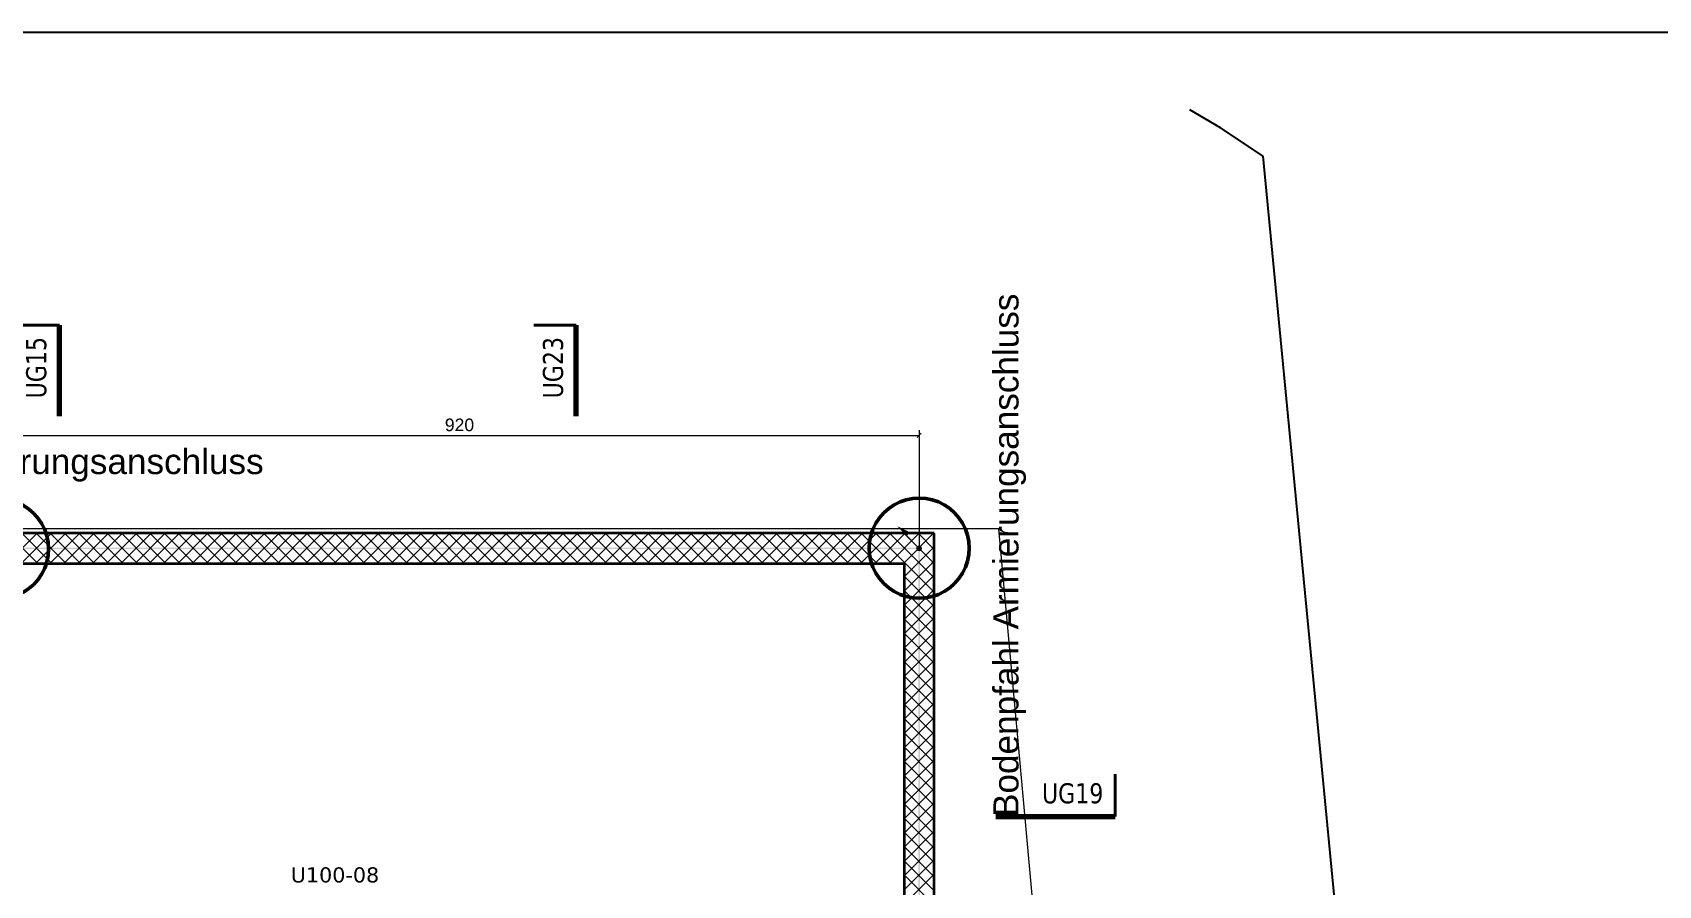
# Model space of a CAD drawing. Extents: x -1132 to 613, y -233 to 616.
# Drawn here: x -128.1 to 195.2, y 446 to 615.5 of the extents above; entities that cross this region are included whole.
import ezdxf
from ezdxf.lldxf.tags import DXFTag

# ---------------------------------------------------------------- set-up
doc = ezdxf.new("R2010")
doc.units = 0
doc.layers.get('0').update_dxf_attribs({"lineweight": 13})
for name, color, linetype, lineweight in [('A-AREA-____-IDEN', 7, 'Continuous', 5), ('A-WALL-____-MCUT', 7, 'Continuous', 35), ('A-WALL-____-PATT', 7, 'Continuous', 35)]:
    doc.layers.add(name, color=color, linetype=linetype, lineweight=lineweight)
for name, color, linetype, lineweight, true_color in [('A-DETL-____-OTLN', 5, 'Continuous', 9, 0x0000ff), ('C-PROP-LINE-OTLN', 7, '_Grundgrenze_', 25, 0x800000), ('EL01_VVV_Mass Blitzschutz', 3, 'Continuous', 13, 0x00ff00), ('EL01_WAN_Blitzschutz Text', 1, 'Continuous', 13, 0xff0000), ('EL01_WAN_Leitung_Potentialausgleich', 1, 'fein_strichliert', 13, 0xff0000), ('G-____-____-SYMB', 7, 'Strichpunkt - Weit', 5, 0x008080)]:
    doc.layers.add(name, color=color, linetype=linetype, lineweight=lineweight, true_color=true_color)
doc.styles.get("Standard").update_dxf_attribs({"font": 'arial.ttf'})
tags = doc.linetypes.add('_Grundgrenze_', pattern=[0.45, 0.2, -0.05, 0.05, -0.05, 0.05, -0.05]).pattern_tags.tags
tags[14:15] = [DXFTag(74, 4), DXFTag(75, 0), DXFTag(340, '0'), DXFTag(46, 1.0), DXFTag(50, 0.0), DXFTag(44, 0.0), DXFTag(45, 0.0)]
tags[12:13] = [DXFTag(74, 4), DXFTag(75, 0), DXFTag(340, '0'), DXFTag(46, 1.0), DXFTag(50, 0.0), DXFTag(44, 0.0), DXFTag(45, 0.0)]
tags[10:11] = [DXFTag(74, 4), DXFTag(75, 0), DXFTag(340, '0'), DXFTag(46, 1.0), DXFTag(50, 0.0), DXFTag(44, 0.0), DXFTag(45, 0.0)]
tags[8:9] = [DXFTag(74, 4), DXFTag(75, 0), DXFTag(340, '0'), DXFTag(46, 1.0), DXFTag(50, 0.0), DXFTag(44, 0.0), DXFTag(45, 0.0)]
tags[6:7] = [DXFTag(74, 4), DXFTag(75, 0), DXFTag(340, '0'), DXFTag(46, 1.0), DXFTag(50, 0.0), DXFTag(44, 0.0), DXFTag(45, 0.0)]
tags[4:5] = [DXFTag(74, 4), DXFTag(75, 0), DXFTag(340, '0'), DXFTag(46, 1.0), DXFTag(50, 0.0), DXFTag(44, 0.0), DXFTag(45, 0.0)]
tags = doc.linetypes.add('_Schnittlinie_', pattern=[0.3, 0.15, -0.05, 0.05, -0.05]).pattern_tags.tags
tags[10:11] = [DXFTag(74, 4), DXFTag(75, 0), DXFTag(340, '0'), DXFTag(46, 1.0), DXFTag(50, 0.0), DXFTag(44, 0.0), DXFTag(45, 0.0)]
tags[8:9] = [DXFTag(74, 4), DXFTag(75, 0), DXFTag(340, '0'), DXFTag(46, 1.0), DXFTag(50, 0.0), DXFTag(44, 0.0), DXFTag(45, 0.0)]
tags[6:7] = [DXFTag(74, 4), DXFTag(75, 0), DXFTag(340, '0'), DXFTag(46, 1.0), DXFTag(50, 0.0), DXFTag(44, 0.0), DXFTag(45, 0.0)]
tags[4:5] = [DXFTag(74, 4), DXFTag(75, 0), DXFTag(340, '0'), DXFTag(46, 1.0), DXFTag(50, 0.0), DXFTag(44, 0.0), DXFTag(45, 0.0)]
tags = doc.linetypes.add('_Strichliert - Fein_', pattern=[0.15, 0.1, -0.05]).pattern_tags.tags
tags[6:7] = [DXFTag(74, 4), DXFTag(75, 0), DXFTag(340, '0'), DXFTag(46, 1.0), DXFTag(50, 0.0), DXFTag(44, 0.0), DXFTag(45, 0.0)]
tags[4:5] = [DXFTag(74, 4), DXFTag(75, 0), DXFTag(340, '0'), DXFTag(46, 1.0), DXFTag(50, 0.0), DXFTag(44, 0.0), DXFTag(45, 0.0)]
tags = doc.linetypes.add('fein_strichliert', pattern=[4, 1, -2, 1]).pattern_tags.tags
tags[8:9] = [DXFTag(74, 4), DXFTag(75, 0), DXFTag(340, '0'), DXFTag(46, 0.0), DXFTag(50, 0.0), DXFTag(44, 0.0), DXFTag(45, 0.0)]
tags[6:7] = [DXFTag(74, 4), DXFTag(75, 0), DXFTag(340, '0'), DXFTag(46, 0.0), DXFTag(50, 0.0), DXFTag(44, 0.0), DXFTag(45, 0.0)]
tags[4:5] = [DXFTag(74, 4), DXFTag(75, 0), DXFTag(340, '0'), DXFTag(46, 0.0), DXFTag(50, 0.0), DXFTag(44, 0.0), DXFTag(45, 0.0)]
tags = doc.linetypes.add('Strichpunkt - Weit', pattern=[0.5, 0.2, -0.15, 0, -0.15]).pattern_tags.tags
tags[10:11] = [DXFTag(74, 4), DXFTag(75, 0), DXFTag(340, '0'), DXFTag(46, 1.0), DXFTag(50, 0.0), DXFTag(44, 0.0), DXFTag(45, 0.0)]
tags[8:9] = [DXFTag(74, 4), DXFTag(75, 0), DXFTag(340, '0'), DXFTag(46, 1.0), DXFTag(50, 0.0), DXFTag(44, 0.0), DXFTag(45, 0.0)]
tags[6:7] = [DXFTag(74, 4), DXFTag(75, 0), DXFTag(340, '0'), DXFTag(46, 1.0), DXFTag(50, 0.0), DXFTag(44, 0.0), DXFTag(45, 0.0)]
tags[4:5] = [DXFTag(74, 4), DXFTag(75, 0), DXFTag(340, '0'), DXFTag(46, 1.0), DXFTag(50, 0.0), DXFTag(44, 0.0), DXFTag(45, 0.0)]

# ---------------------------------------------------------------- blocks, each defined once
blk = doc.blocks.new('Referenz-A0UJ2EK7XE', base_point=(-1124.08, -162.87))
at = {"layer": 'A-DETL-____-OTLN', "color": 0, "linetype": '_Strichliert - Fein_', "ltscale": 0.13}
for p, q in [((64.01, 516.86), (-1115.8, 516.86)), ((81.42, 325.56), (64.01, 516.86))]:
    blk.add_line(p, q, dxfattribs=at)
at = {"layer": 'A-WALL-____-MCUT', "color": 0, "linetype": 'Continuous', "ltscale": 0.35}
for p, q in [((51.19, 515.98), (-1115.8, 515.98)), ((51.19, -159.1), (51.19, 515.98)), ((-132.41, 509.98), (45.19, 509.98)), ((45.19, 509.98), (45.19, 358.68))]:
    blk.add_line(p, q, dxfattribs=at)
at = {"layer": 'A-WALL-____-PATT', "color": 0, "linetype": 'Continuous', "lineweight": 9, "ltscale": 0.13}
for p, q in [((-133.14, 509.98), (-127.14, 515.98)), ((-127.04, 509.98), (-133.04, 515.98)), ((-130.31, 509.98), (-124.31, 515.98)), ((-124.21, 509.98), (-130.21, 515.98)), ((-127.49, 509.98), (-121.49, 515.98)), ((-121.38, 509.98), (-127.38, 515.98)), ((-124.66, 509.98), (-118.66, 515.98)), ((-118.55, 509.98), (-124.55, 515.98)), ((-121.83, 509.98), (-115.83, 515.98)), ((-115.73, 509.98), (-121.73, 515.98)), ((-119, 509.98), (-113, 515.98)), ((-112.9, 509.98), (-118.9, 515.98)), ((-116.17, 509.98), (-110.17, 515.98)), ((-110.07, 509.98), (-116.07, 515.98)), ((-113.34, 509.98), (-107.34, 515.98)), ((-107.24, 509.98), (-113.24, 515.98)), ((-110.52, 509.98), (-104.52, 515.98)), ((-104.41, 509.98), (-110.41, 515.98)), ((-107.69, 509.98), (-101.69, 515.98)), ((-101.58, 509.98), (-107.58, 515.98)), ((-104.86, 509.98), (-98.86, 515.98)), ((-98.76, 509.98), (-104.76, 515.98)), ((-102.03, 509.98), (-96.03, 515.98)), ((-95.93, 509.98), (-101.93, 515.98)), ((-99.2, 509.98), (-93.2, 515.98)), ((-93.1, 509.98), (-99.1, 515.98)), ((-96.37, 509.98), (-90.37, 515.98)), ((-90.27, 509.98), (-96.27, 515.98)), ((-93.54, 509.98), (-87.54, 515.98)), ((-87.44, 509.98), (-93.44, 515.98)), ((-90.72, 509.98), (-84.72, 515.98)), ((-84.61, 509.98), (-90.61, 515.98)), ((-87.89, 509.98), (-81.89, 515.98)), ((-81.79, 509.98), (-87.79, 515.98)), ((-85.06, 509.98), (-79.06, 515.98)), ((-78.96, 509.98), (-84.96, 515.98)), ((-82.23, 509.98), (-76.23, 515.98)), ((-76.13, 509.98), (-82.13, 515.98)), ((-79.4, 509.98), (-73.4, 515.98)), ((-73.3, 509.98), (-79.3, 515.98)), ((-76.57, 509.98), (-70.57, 515.98)), ((-70.47, 509.98), (-76.47, 515.98)), ((-73.75, 509.98), (-67.75, 515.98)), ((-67.64, 509.98), (-73.64, 515.98)), ((-70.92, 509.98), (-64.92, 515.98)), ((-64.81, 509.98), (-70.81, 515.98)), ((-68.09, 509.98), (-62.09, 515.98)), ((-61.99, 509.98), (-67.99, 515.98)), ((-65.26, 509.98), (-59.26, 515.98)), ((-59.16, 509.98), (-65.16, 515.98)), ((-62.43, 509.98), (-56.43, 515.98)), ((-56.33, 509.98), (-62.33, 515.98)), ((-59.6, 509.98), (-53.6, 515.98)), ((-53.5, 509.98), (-59.5, 515.98)), ((-56.78, 509.98), (-50.78, 515.98)), ((-50.67, 509.98), (-56.67, 515.98)), ((-53.95, 509.98), (-47.95, 515.98)), ((-47.84, 509.98), (-53.84, 515.98)), ((-51.12, 509.98), (-45.12, 515.98)), ((-45.02, 509.98), (-51.02, 515.98)), ((-48.29, 509.98), (-42.29, 515.98)), ((-42.19, 509.98), (-48.19, 515.98)), ((-45.46, 509.98), (-39.46, 515.98)), ((-39.36, 509.98), (-45.36, 515.98)), ((-42.63, 509.98), (-36.63, 515.98)), ((-36.53, 509.98), (-42.53, 515.98)), ((-39.8, 509.98), (-33.8, 515.98)), ((-33.7, 509.98), (-39.7, 515.98)), ((-36.98, 509.98), (-30.98, 515.98)), ((-30.87, 509.98), (-36.87, 515.98)), ((-34.15, 509.98), (-28.15, 515.98)), ((-28.05, 509.98), (-34.05, 515.98)), ((-31.32, 509.98), (-25.32, 515.98)), ((-25.22, 509.98), (-31.22, 515.98)), ((-28.49, 509.98), (-22.49, 515.98)), ((-22.39, 509.98), (-28.39, 515.98)), ((-25.66, 509.98), (-19.66, 515.98)), ((-19.56, 509.98), (-25.56, 515.98)), ((-22.83, 509.98), (-16.83, 515.98)), ((-16.73, 509.98), (-22.73, 515.98)), ((-20.01, 509.98), (-14.01, 515.98)), ((-13.9, 509.98), (-19.9, 515.98)), ((-17.18, 509.98), (-11.18, 515.98)), ((-11.07, 509.98), (-17.07, 515.98)), ((-14.35, 509.98), (-8.35, 515.98)), ((-8.25, 509.98), (-14.25, 515.98)), ((-11.52, 509.98), (-5.52, 515.98)), ((-5.42, 509.98), (-11.42, 515.98)), ((-8.69, 509.98), (-2.69, 515.98)), ((-2.59, 509.98), (-8.59, 515.98)), ((-5.86, 509.98), (0.14, 515.98)), ((0.24, 509.98), (-5.76, 515.98)), ((-3.03, 509.98), (2.97, 515.98)), ((3.07, 509.98), (-2.93, 515.98)), ((-0.21, 509.98), (5.79, 515.98)), ((5.9, 509.98), (-0.1, 515.98)), ((2.62, 509.98), (8.62, 515.98)), ((8.72, 509.98), (2.72, 515.98)), ((5.45, 509.98), (11.45, 515.98)), ((11.55, 509.98), (5.55, 515.98)), ((8.28, 509.98), (14.28, 515.98)), ((14.38, 509.98), (8.38, 515.98)), ((11.11, 509.98), (17.11, 515.98)), ((17.21, 509.98), (11.21, 515.98)), ((13.94, 509.98), (19.94, 515.98)), ((20.04, 509.98), (14.04, 515.98)), ((16.76, 509.98), (22.76, 515.98)), ((22.87, 509.98), (16.87, 515.98)), ((19.59, 509.98), (25.59, 515.98)), ((25.69, 509.98), (19.69, 515.98)), ((22.42, 509.98), (28.42, 515.98)), ((28.52, 509.98), (22.52, 515.98)), ((25.25, 509.98), (31.25, 515.98)), ((31.35, 509.98), (25.35, 515.98)), ((28.08, 509.98), (34.08, 515.98)), ((34.18, 509.98), (28.18, 515.98)), ((30.91, 509.98), (36.91, 515.98)), ((37.01, 509.98), (31.01, 515.98)), ((33.73, 509.98), (39.73, 515.98)), ((39.84, 509.98), (33.84, 515.98)), ((36.56, 509.98), (42.56, 515.98)), ((42.67, 509.98), (36.67, 515.98)), ((39.39, 509.98), (45.39, 515.98)), ((45.49, 509.98), (39.49, 515.98)), ((42.22, 509.98), (48.22, 515.98)), ((48.32, 509.98), (42.32, 515.98)), ((45.05, 509.98), (51.05, 515.98)), ((51.15, 509.98), (45.15, 515.98)), ((51.19, 512.76), (47.98, 515.98)), ((51.19, 515.59), (50.81, 515.98)), ((47.88, 509.98), (51.19, 513.3)), ((45.19, 507.3), (47.88, 509.98)), ((45.19, 504.47), (50.71, 509.98)), ((45.19, 501.64), (51.19, 507.64)), ((51.19, 504.28), (45.49, 509.98)), ((51.19, 507.11), (48.32, 509.98)), ((50.71, 509.98), (51.19, 510.47)), ((51.19, 509.94), (51.15, 509.98)), ((51.19, 501.45), (45.19, 507.45)), ((45.19, 498.81), (51.19, 504.81)), ((51.19, 498.62), (45.19, 504.62)), ((45.19, 495.98), (51.19, 501.98)), ((51.19, 495.79), (45.19, 501.79)), ((45.19, 493.15), (51.19, 499.15)), ((51.19, 492.96), (45.19, 498.96)), ((45.19, 490.32), (51.19, 496.32)), ((51.19, 490.14), (45.19, 496.14)), ((45.19, 487.5), (51.19, 493.5)), ((51.19, 487.31), (45.19, 493.31)), ((45.19, 484.67), (51.19, 490.67)), ((51.19, 484.48), (45.19, 490.48)), ((45.19, 481.84), (51.19, 487.84)), ((51.19, 481.65), (45.19, 487.65)), ((45.19, 479.01), (51.19, 485.01)), ((51.19, 478.82), (45.19, 484.82)), ((45.19, 476.18), (51.19, 482.18)), ((51.19, 475.99), (45.19, 481.99)), ((45.19, 473.35), (51.19, 479.35)), ((51.19, 473.17), (45.19, 479.17)), ((45.19, 470.53), (51.19, 476.53)), ((51.19, 470.34), (45.19, 476.34)), ((45.19, 467.7), (51.19, 473.7)), ((51.19, 467.51), (45.19, 473.51)), ((45.19, 464.87), (51.19, 470.87)), ((51.19, 464.68), (45.19, 470.68)), ((45.19, 462.04), (51.19, 468.04)), ((51.19, 461.85), (45.19, 467.85)), ((45.19, 459.21), (51.19, 465.21)), ((51.19, 459.02), (45.19, 465.02)), ((45.19, 456.38), (51.19, 462.38)), ((51.19, 456.19), (45.19, 462.19)), ((45.19, 453.56), (51.19, 459.56)), ((51.19, 453.37), (45.19, 459.37)), ((45.19, 450.73), (51.19, 456.73)), ((51.19, 450.54), (45.19, 456.54)), ((45.19, 447.9), (51.19, 453.9)), ((51.19, 447.71), (45.19, 453.71)), ((45.19, 445.07), (51.19, 451.07)), ((51.19, 444.88), (45.19, 450.88)), ((45.19, 442.24), (51.19, 448.24)), ((51.19, 442.05), (45.19, 448.05))]:
    blk.add_line(p, q, dxfattribs=at)
at = {"layer": 'C-PROP-LINE-OTLN', "color": 0, "linetype": '_Grundgrenze_', "lineweight": -2, "ltscale": 0.25}
for p, q in [((108.13, 596.56), (102.01, 600.16)), ((116.59, 590.98), (108.13, 596.56)), ((138.4, 364.52), (116.59, 590.98))]:
    blk.add_line(p, q, dxfattribs=at)
at = {"layer": 'G-____-____-SYMB', "color": 0, "linetype": 'Continuous', "lineweight": 40, "ltscale": 0.4}
for p, q in [((-131.17, 557.33), (-122.74, 557.33)), ((-28.43, 557.33), (-20, 557.33)), ((87.14, 468.1), (87.14, 459.68))]:
    blk.add_line(p, q, dxfattribs=at)
at = {"layer": 'G-____-____-SYMB', "color": 0, "linetype": '_Schnittlinie_', "lineweight": 70, "ltscale": 0.7}
for p, q in [((-122.74, 539.29), (-122.74, 557.33)), ((-20, 539.29), (-20, 557.33)), ((63.45, 459.68), (87.14, 459.68))]:
    blk.add_line(p, q, dxfattribs=at)
at = {"layer": 'A-AREA-____-IDEN', "color": 0, "linetype": 'Continuous', "ltscale": 0.13, "insert": (-76.74, 449.57), "char_height": 3, "attachment_point": 1}
blk.add_mtext('{\\fVerdana;U100-08}', dxfattribs=at)
at = {"layer": 'G-____-____-SYMB', "color": 0, "linetype": 'Continuous', "ltscale": 0.13, "char_height": 4, "attachment_point": 1, "rotation": 90}
for s, insert in [('{\\W0.8;\\fVerdana;UG15}', (-129.35, 542.8)), ('{\\W0.8;\\fVerdana;UG23}', (-26.61, 542.8))]:
    blk.add_mtext(s, dxfattribs=dict(at, insert=insert))
at = {"layer": 'G-____-____-SYMB', "color": 0, "linetype": 'Continuous', "ltscale": 0.13, "insert": (72.61, 466.29), "char_height": 4, "attachment_point": 1}
blk.add_mtext('{\\W0.8;\\fVerdana;UG19}', dxfattribs=at)
blk = doc.blocks.new('Bauteilbeschriftung-A0UJ2EKNXE', base_point=(-186.18, 527.75))
at = {"color": 0, "linetype": 'ByBlock', "lineweight": -2, "ltscale": 0.13, "insert": (-186.18, 532.75), "char_height": 5, "attachment_point": 1}
blk.add_mtext('{\\fArial;Bodenpfahl Armierungsanschluss }', dxfattribs=at)
blk = doc.blocks.new('Steigleitung_nach oben-A0UJ2EL3XE', base_point=(43.74, 512.42))
at = {"color": 0, "linetype": 'ByBlock', "lineweight": -2, "ltscale": 0.13}
blk.add_line((45.71, 515.45), (47.79, 513.37), dxfattribs=at)
for points in [[(46.41, 516.16), (45, 516.16), (43.74, 517.42)], [(45.71, 515.45), (46.41, 516.16), (45, 516.16)], [(48.74, 512.98), (47.62, 512.98), (48.72, 513.12)], [(47.62, 512.98), (48.72, 513.12), (47.64, 513.12)], [(47.64, 512.83), (48.74, 512.98), (47.62, 512.98)], [(48.72, 513.12), (47.64, 513.12), (48.67, 513.26)], [(47.64, 513.12), (48.67, 513.26), (47.7, 513.26)], [(48.72, 512.83), (47.64, 512.83), (48.74, 512.98)], [(47.7, 512.7), (48.72, 512.83), (47.64, 512.83)], [(48.67, 513.26), (47.7, 513.26), (48.58, 513.37)], [(47.7, 513.26), (48.58, 513.37), (47.79, 513.37)], [(48.67, 512.7), (47.7, 512.7), (48.72, 512.83)], [(47.79, 512.58), (48.67, 512.7), (47.7, 512.7)], [(48.58, 513.37), (47.79, 513.37), (48.46, 513.46)], [(47.79, 513.37), (48.46, 513.46), (47.9, 513.46)], [(48.58, 513.37), (47.79, 513.37), (48.58, 513.37)], [(47.79, 513.37), (48.58, 513.37), (47.79, 513.37)], [(48.58, 512.58), (47.79, 512.58), (48.67, 512.7)], [(47.9, 512.49), (48.58, 512.58), (47.79, 512.58)], [(48.46, 513.46), (47.9, 513.46), (48.33, 513.52)], [(47.9, 513.46), (48.33, 513.52), (48.04, 513.52)], [(48.46, 512.49), (47.9, 512.49), (48.58, 512.58)], [(48.04, 512.44), (48.46, 512.49), (47.9, 512.49)], [(48.33, 513.52), (48.04, 513.52), (48.18, 513.54)], [(48.33, 512.44), (48.04, 512.44), (48.46, 512.49)], [(48.18, 512.42), (48.33, 512.44), (48.04, 512.44)]]:
    blk.add_solid(points, dxfattribs=at)
blk = doc.blocks.new('Maß-A0UJ2EL7XE', base_point=(-135.32, 512.98))
at = {"color": 0, "lineweight": -2}
for p, q in [((-134.49, 535.86), (-135.32, 535.03)), ((-134.9, 536.45), (-134.9, 512.98)), ((-134.9, 535.45), (48.2, 535.45)), ((48.61, 535.86), (47.78, 535.03)), ((48.2, 536.45), (48.2, 512.98))]:
    blk.add_line(p, q, dxfattribs=at)
at = {"color": 0, "lineweight": -2, "insert": (-46.11, 538.78), "char_height": 2.5, "attachment_point": 1}
blk.add_mtext('{\\fArial;920}', dxfattribs=at)
blk = doc.blocks.new('Kreis-A0UJ2EM1XE', base_point=(38.24, 503.07))
at = {"color": 0, "linetype": 'ByBlock', "lineweight": -2, "ltscale": 0.5}
for p, q in [((42.14, 520.92), (41.16, 520.06)), ((43.22, 521.64), (42.14, 520.92)), ((44.39, 522.22), (43.22, 521.64)), ((45.62, 522.64), (44.39, 522.22)), ((46.9, 522.89), (45.62, 522.64)), ((48.2, 522.98), (46.9, 522.89)), ((49.5, 522.89), (48.2, 522.98)), ((50.77, 522.64), (49.5, 522.89)), ((52.01, 522.22), (50.77, 522.64)), ((53.17, 521.64), (52.01, 522.22)), ((54.26, 520.92), (53.17, 521.64)), ((55.23, 520.06), (54.26, 520.92)), ((39.58, 518), (39, 516.83)), ((40.3, 519.08), (39.58, 518)), ((41.16, 520.06), (40.3, 519.08)), ((56.09, 519.08), (55.23, 520.06)), ((56.82, 518), (56.09, 519.08)), ((57.39, 516.83), (56.82, 518)), ((38.33, 514.32), (38.24, 513.02)), ((38.58, 515.6), (38.33, 514.32)), ((39, 516.83), (38.58, 515.6)), ((57.81, 515.6), (57.39, 516.83)), ((58.06, 514.32), (57.81, 515.6)), ((58.15, 513.02), (58.06, 514.32)), ((38.24, 513.02), (38.33, 511.73)), ((38.33, 511.73), (38.58, 510.45)), ((57.81, 510.45), (58.06, 511.73)), ((58.06, 511.73), (58.15, 513.02)), ((38.58, 510.45), (39, 509.22)), ((39, 509.22), (39.58, 508.05)), ((39.58, 508.05), (40.3, 506.97)), ((56.09, 506.97), (56.82, 508.05)), ((56.82, 508.05), (57.39, 509.22)), ((57.39, 509.22), (57.81, 510.45)), ((40.3, 506.97), (41.16, 505.99)), ((41.16, 505.99), (42.14, 505.13)), ((42.14, 505.13), (43.22, 504.4)), ((43.22, 504.4), (44.39, 503.83)), ((52.01, 503.83), (53.17, 504.4)), ((53.17, 504.4), (54.26, 505.13)), ((54.26, 505.13), (55.23, 505.99)), ((55.23, 505.99), (56.09, 506.97)), ((44.39, 503.83), (45.62, 503.41)), ((45.62, 503.41), (46.9, 503.16)), ((46.9, 503.16), (48.2, 503.07)), ((48.2, 503.07), (49.5, 503.16)), ((49.5, 503.16), (50.77, 503.41)), ((50.77, 503.41), (52.01, 503.83))]:
    blk.add_line(p, q, dxfattribs=at)
blk = doc.blocks.new('Kreis-A0UJ2EMJXE', base_point=(-144.81, 502.91))
at = {"color": 0, "linetype": 'ByBlock', "lineweight": -2, "ltscale": 0.5}
for p, q in [((-140.92, 520.76), (-141.9, 519.91)), ((-139.83, 521.49), (-140.92, 520.76)), ((-138.67, 522.06), (-139.83, 521.49)), ((-137.43, 522.48), (-138.67, 522.06)), ((-136.16, 522.74), (-137.43, 522.48)), ((-134.86, 522.82), (-136.16, 522.74)), ((-133.56, 522.74), (-134.86, 522.82)), ((-132.28, 522.48), (-133.56, 522.74)), ((-131.05, 522.06), (-132.28, 522.48)), ((-129.88, 521.49), (-131.05, 522.06)), ((-128.8, 520.76), (-129.88, 521.49)), ((-127.82, 519.91), (-128.8, 520.76)), ((-143.48, 517.84), (-144.05, 516.68)), ((-142.75, 518.93), (-143.48, 517.84)), ((-141.9, 519.91), (-142.75, 518.93)), ((-126.96, 518.93), (-127.82, 519.91)), ((-126.24, 517.84), (-126.96, 518.93)), ((-125.66, 516.68), (-126.24, 517.84)), ((-144.73, 514.17), (-144.81, 512.87)), ((-144.47, 515.44), (-144.73, 514.17)), ((-144.05, 516.68), (-144.47, 515.44)), ((-125.24, 515.44), (-125.66, 516.68)), ((-124.99, 514.17), (-125.24, 515.44)), ((-124.9, 512.87), (-124.99, 514.17)), ((-144.81, 512.87), (-144.73, 511.57)), ((-144.73, 511.57), (-144.47, 510.29)), ((-125.24, 510.29), (-124.99, 511.57)), ((-124.99, 511.57), (-124.9, 512.87)), ((-144.47, 510.29), (-144.05, 509.06)), ((-144.05, 509.06), (-143.48, 507.89)), ((-143.48, 507.89), (-142.75, 506.81)), ((-126.96, 506.81), (-126.24, 507.89)), ((-126.24, 507.89), (-125.66, 509.06)), ((-125.66, 509.06), (-125.24, 510.29)), ((-142.75, 506.81), (-141.9, 505.83)), ((-141.9, 505.83), (-140.92, 504.97)), ((-140.92, 504.97), (-139.83, 504.25)), ((-129.88, 504.25), (-128.8, 504.97)), ((-128.8, 504.97), (-127.82, 505.83)), ((-127.82, 505.83), (-126.96, 506.81)), ((-139.83, 504.25), (-138.67, 503.67)), ((-138.67, 503.67), (-137.43, 503.25)), ((-137.43, 503.25), (-136.16, 503)), ((-136.16, 503), (-134.86, 502.91)), ((-134.86, 502.91), (-133.56, 503)), ((-133.56, 503), (-132.28, 503.25)), ((-132.28, 503.25), (-131.05, 503.67)), ((-131.05, 503.67), (-129.88, 504.25))]:
    blk.add_line(p, q, dxfattribs=at)
blk = doc.blocks.new('Polylinie-A0UJ2EQ9XE', base_point=(-1861.48, -463.72))
at = {"color": 0, "linetype": 'ByBlock', "lineweight": -2, "ltscale": 0.13}
for points in [[(-1115.8, 512.83), (48.05, 512.83), (-1115.8, 513.13)], [(48.05, 512.83), (-1115.8, 513.13), (48.35, 513.13)], [(48.05, 512.83), (48.35, 512.83), (48.35, 513.13)], [(48.05, -159.1), (48.35, -159.1), (48.05, 512.83)], [(48.35, -159.1), (48.05, 512.83), (48.35, 512.83)]]:
    blk.add_solid(points, dxfattribs=at)
blk = doc.blocks.new('Bauteilbeschriftung-A0UJ2EQZXE', base_point=(62.94, 459.58))
at = {"color": 0, "linetype": 'ByBlock', "lineweight": -2, "ltscale": 0.13, "insert": (62.94, 459.58), "char_height": 5, "attachment_point": 1, "rotation": 90}
blk.add_mtext('{\\fArial;Bodenpfahl Armierungsanschluss }', dxfattribs=at)

msp = doc.modelspace()

# ---------------------------------------------------------------- linework, layer by layer
at = {"color": 0, "linetype": 'ByBlock', "lineweight": -2, "ltscale": 0.13}
msp.add_line((607.58, 615.53), (-1132.42, 615.53), dxfattribs=at)

# ---------------------------------------------------------------- block references
at = {"color": 9, "lineweight": 25, "ltscale": 0.25, "true_color": 0xc0c0c0}
msp.add_blockref('Referenz-A0UJ2EK7XE', (-1124.08, -162.87), dxfattribs=at)
at = {"layer": 'EL01_VVV_Mass Blitzschutz', "linetype": 'Continuous', "ltscale": 0.13}
msp.add_blockref('Maß-A0UJ2EL7XE', (-135.32, 512.98), dxfattribs=at)
at = {"layer": 'EL01_WAN_Blitzschutz Text', "linetype": 'ByBlock', "ltscale": 0.13}
for name, p in [('Bauteilbeschriftung-A0UJ2EQZXE', (62.94, 459.58)), ('Bauteilbeschriftung-A0UJ2EKNXE', (-186.18, 527.75))]:
    msp.add_blockref(name, p, dxfattribs=at)
at = {"layer": 'EL01_WAN_Leitung_Potentialausgleich', "linetype": 'ByBlock', "lineweight": 50, "ltscale": 0.5}
for name, p in [('Kreis-A0UJ2EMJXE', (-144.81, 502.91)), ('Kreis-A0UJ2EM1XE', (38.24, 503.07))]:
    msp.add_blockref(name, p, dxfattribs=at)
at = {"layer": 'EL01_WAN_Leitung_Potentialausgleich', "linetype": 'ByBlock', "ltscale": 0.13}
for name, p in [('Steigleitung_nach oben-A0UJ2EL3XE', (43.74, 512.42)), ('Polylinie-A0UJ2EQ9XE', (-1861.48, -463.72))]:
    msp.add_blockref(name, p, dxfattribs=at)

doc.saveas('drawing.dxf')
